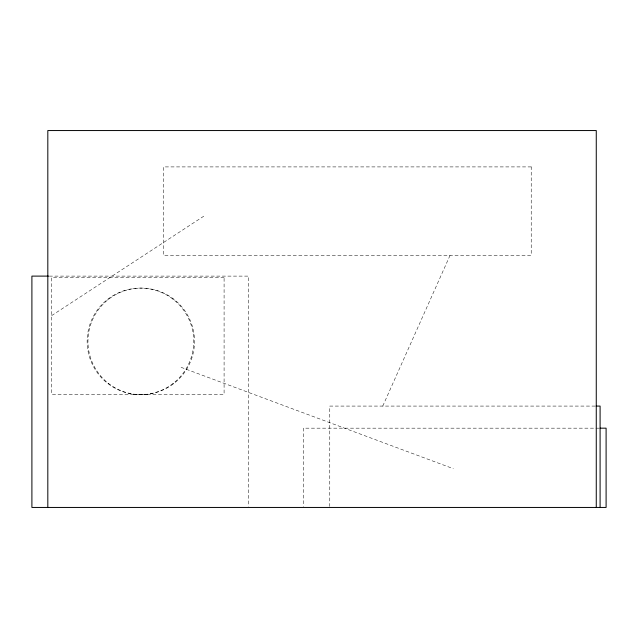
<?xml version="1.0" encoding="UTF-8"?>
<svg xmlns="http://www.w3.org/2000/svg" width="638" height="638" viewBox="0 0 638 638"><rect width="100%" height="100%" fill="white"/><g stroke="black" fill="none" stroke-linecap="round" stroke-linejoin="round"><path stroke-width="0.48" stroke-dasharray="3.19 2.39" d="M382.76 406.079L450.085 255.28M51.654 315.603L203.769 216.202M49.293 276.11L248.637 276.11L248.637 506.452M107.989 299.102L108.787 299.102M172.866 299.102L173.664 299.102M107.989 383.645A53.289 53.289 0 0 0 193.258 348.324A53.289 53.289 0 0 0 120.032 292.14A53.289 53.289 0 0 0 107.989 383.645L108.787 383.645A53.289 53.289 0 0 0 194.056 348.324A53.289 53.289 0 0 0 120.829 292.14A53.289 53.289 0 0 0 108.787 383.645M172.866 383.645L173.664 383.645M595.126 406.079L329.766 406.079L329.766 506.452M599.13 428.17L303.281 428.17L303.281 506.46M181.08 367.321L453.323 468.683M531.223 166.909L163.424 166.909L163.424 255.28L531.223 255.28L531.223 166.909M224.09 277.41L51.654 277.41L51.654 394.38L224.09 394.38L224.09 277.41"/><path stroke-width="0.96" d="M48.496 276.11L31.9 276.11L31.9 507.449L606.1 507.449L606.1 428.17L600.127 428.17M596.123 406.079L600.095 406.079L600.095 507.449M596.267 507.449L596.267 130.551L47.818 130.551L47.818 507.449"/></g></svg>
